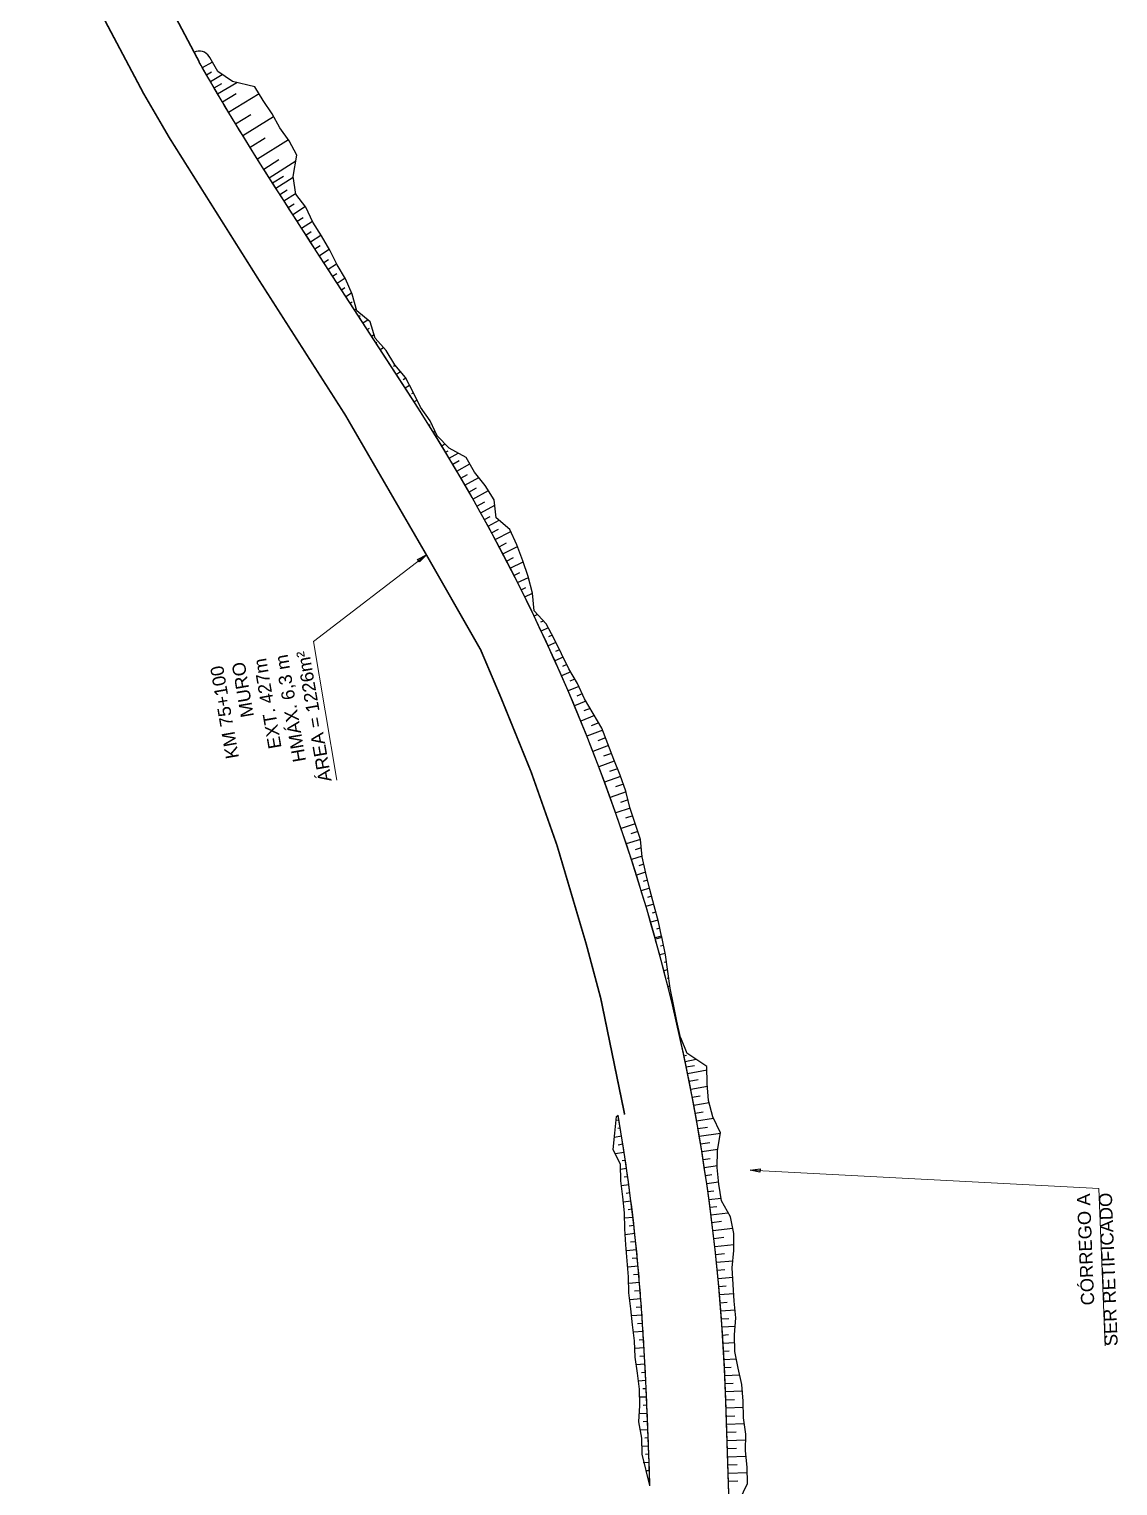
# Model space of a CAD drawing. Header units: metres. Extents: x 288738 to 324331, y 7399322 to 7465117.
# Drawn here: x 300391.8 to 300724.2, y 7444608.9 to 7445053.5 of the extents above; entities that cross this region are included whole.
import ezdxf

# ---------------------------------------------------------------- set-up
doc = ezdxf.new("R2010")
doc.units = ezdxf.units.M
doc.header["$LTSCALE"] = 10
for name, color, linetype in [('F-HZ-ATERRO-TALUDE', 110, 'Continuous'), ('F-HZ-MUROS', 210, 'Continuous'), ('F-HZ-PIANO-CORTE', 10, 'Continuous'), ('F-HZ-TALUDE', 2, 'Continuous')]:
    doc.layers.add(name, color=color, linetype=linetype)
doc.layers.add('U-HZ-TEXTO-MUROS', color=2, linetype='Continuous', lineweight=0)
doc.styles.add('ARIAL', font='arial.ttf')
doc.styles.add('DIM', font='arial.ttf', dxfattribs={"width": 0.8})
doc.dimstyles.new('U-1_2000', dxfattribs={"dimscale": 2, "dimtxt": 1.5, "dimasz": 0.75, "dimexe": 0.75, "dimexo": 0.75, "dimgap": 0.25, "dimtad": 1, "dimzin": 4, "dimtxsty": 'DIM', "dimblk": 'ARCHTICK', "dimcen": 0.7, "dimdle": 0.75, "dimclrd": 256, "dimclre": 256, "dimclrt": 256, "dimaunit": 1, "dimadec": 3, "dimazin": 2, "dimtfac": 1, "dimtofl": 0, "dimtmove": 0, "dimatfit": 3, "dimldrblk": 'CLOSEDBLANK', "dimfxl": 0, "dimtolj": 1, "dimtzin": 0, "dimlwd": -1, "dimlwe": -1, "dimarcsym": 0})

# ---------------------------------------------------------------- blocks, each defined once
blk = doc.blocks.new('_ArchTick')
at = {"color": 0, "linetype": 'ByBlock', "const_width": 0.15}
blk.add_lwpolyline([(-0.5, -0.5), (0.5, 0.5)], dxfattribs=at)

msp = doc.modelspace()

# ---------------------------------------------------------------- linework, layer by layer
at = {"layer": 'F-HZ-ATERRO-TALUDE', "linetype": 'Continuous', "lineweight": -3}
for p, q in [((300444.738, 7445041.726), (300447.739, 7445043.438)), ((300445.987, 7445039.544), (300447.478, 7445040.403)), ((300447.16, 7445037.52), (300450.766, 7445039.616)), ((300448.316, 7445035.539), (300450.604, 7445036.879)), ((300449.35, 7445033.779), (300455.191, 7445037.225)), ((300450.817, 7445031.303), (300454.99, 7445033.788)), ((300452.688, 7445028.18), (300462.017, 7445033.797)), ((300454.86, 7445024.592), (300459.54, 7445027.442)), ((300457.047, 7445021.02), (300466.447, 7445026.807)), ((300459.27, 7445017.424), (300463.877, 7445020.289)), ((300461.503, 7445013.847), (300470.959, 7445019.777)), ((300463.43, 7445010.788), (300468.049, 7445013.704)), ((300465.124, 7445008.111), (300473.219, 7445013.249)), ((300466.131, 7445006.526), (300469.475, 7445008.653)), ((300467.151, 7445004.922), (300472.465, 7445008.313)), ((300468.383, 7445002.998), (300470.602, 7445004.418)), ((300469.613, 7445001.076), (300473.179, 7445003.364)), ((300470.947, 7444999.001), (300472.774, 7445000.176)), ((300472.295, 7444996.905), (300476.161, 7444999.398)), ((300473.64, 7444994.822), (300475.451, 7444995.992)), ((300474.984, 7444992.742), (300478.302, 7444994.888)), ((300476.343, 7444990.645), (300477.969, 7444991.698)), ((300477.703, 7444988.545), (300480.925, 7444990.634)), ((300479.062, 7444986.45), (300480.623, 7444987.462)), ((300480.421, 7444984.355), (300483.433, 7444986.309)), ((300481.774, 7444982.269), (300483.174, 7444983.177)), ((300483.127, 7444980.185), (300485.698, 7444981.852)), ((300484.485, 7444978.091), (300485.726, 7444978.895)), ((300485.845, 7444975.995), (300488.26, 7444977.56)), ((300487.186, 7444973.929), (300488.225, 7444974.602)), ((300488.524, 7444971.867), (300490.222, 7444972.965)), ((300489.836, 7444969.845), (300490.41, 7444970.215)), ((300491.143, 7444967.831), (300491.702, 7444968.191)), ((300492.444, 7444965.825), (300492.869, 7444966.098)), ((300493.743, 7444963.823), (300495.207, 7444964.761)), ((300495.048, 7444961.812), (300495.713, 7444962.237)), ((300496.359, 7444959.793), (300497.108, 7444960.271)), ((300497.686, 7444957.747), (300498.015, 7444957.956)), ((300499.027, 7444955.68), (300500.014, 7444956.304)), ((300513.898, 7444932.606), (300514.289, 7444932.841)), ((300515.208, 7444930.499), (300515.702, 7444930.793)), ((300516.502, 7444928.405), (300516.741, 7444928.545)), ((300517.765, 7444926.336), (300518.732, 7444926.903)), ((300518.982, 7444924.332), (300519.791, 7444924.803)), ((300520.074, 7444922.509), (300522.797, 7444924.082)), ((300521.161, 7444920.692), (300523.078, 7444921.791)), ((300522.396, 7444918.594), (300526.357, 7444920.846)), ((300523.653, 7444916.452), (300525.623, 7444917.562)), ((300524.881, 7444914.327), (300529.097, 7444916.682)), ((300526.102, 7444912.207), (300528.381, 7444913.469)), ((300527.319, 7444910.062), (300532.041, 7444912.651)), ((300528.535, 7444907.908), (300530.947, 7444909.218)), ((300529.681, 7444905.849), (300533.973, 7444908.157)), ((300530.799, 7444903.828), (300532.531, 7444904.751)), ((300531.912, 7444901.798), (300535.323, 7444903.598)), ((300533.014, 7444899.766), (300535.113, 7444900.863)), ((300534.13, 7444897.695), (300538.86, 7444900.144)), ((300535.291, 7444895.51), (300537.583, 7444896.685)), ((300536.447, 7444893.324), (300540.865, 7444895.565)), ((300537.586, 7444891.135), (300539.673, 7444892.183)), ((300538.722, 7444888.943), (300542.645, 7444890.893)), ((300539.841, 7444886.748), (300541.654, 7444887.64)), ((300540.958, 7444884.553), (300544.271, 7444886.165)), ((300542.045, 7444882.372), (300543.47, 7444883.058)), ((300543.135, 7444880.188), (300545.516, 7444881.323)), ((300591.719, 7444740.164), (300592.537, 7444740.326)), ((300592.078, 7444738.449), (300595.438, 7444739.106)), ((300592.434, 7444736.745), (300594.977, 7444737.234)), ((300592.84, 7444734.763), (300598.766, 7444735.883)), ((300593.319, 7444732.37), (300596.062, 7444732.876)), ((300593.794, 7444729.965), (300598.893, 7444730.886)), ((300594.258, 7444727.542), (300596.673, 7444727.968)), ((300594.717, 7444725.116), (300599.391, 7444725.919)), ((300571.878, 7444720.547), (300570.977, 7444720.393)), ((300595.161, 7444722.686), (300597.595, 7444723.094)), ((300595.598, 7444720.271), (300600.743, 7444721.113)), ((300572.293, 7444718.081), (300571.52, 7444717.953)), ((300596.005, 7444717.929), (300598.911, 7444718.392)), ((300596.411, 7444715.592), (300602.863, 7444716.594)), ((300572.698, 7444715.614), (300570.505, 7444715.259)), ((300573.092, 7444713.146), (300571.673, 7444712.922)), ((300596.794, 7444713.269), (300599.627, 7444713.698)), ((300597.177, 7444710.941), (300602.057, 7444711.659)), ((300573.475, 7444710.675), (300570.759, 7444710.26)), ((300573.848, 7444708.203), (300572.863, 7444708.057)), ((300597.556, 7444708.534), (300599.758, 7444708.849)), ((300574.209, 7444705.729), (300572.375, 7444705.465)), ((300574.561, 7444703.254), (300573.497, 7444703.106)), ((300597.934, 7444706.112), (300601.917, 7444706.665)), ((300598.3, 7444703.664), (300600.182, 7444703.918)), ((300574.9, 7444700.777), (300572.647, 7444700.473)), ((300575.231, 7444698.299), (300574.093, 7444698.15)), ((300598.662, 7444701.209), (300602.269, 7444701.68)), ((300599.009, 7444698.75), (300600.814, 7444698.978)), ((300575.548, 7444695.82), (300573.24, 7444695.528)), ((300599.35, 7444696.291), (300603.031, 7444696.74)), ((300599.662, 7444693.946), (300601.808, 7444694.2)), ((300576.153, 7444690.856), (300573.612, 7444690.558)), ((300575.858, 7444693.339), (300574.686, 7444693.196)), ((300599.957, 7444691.672), (300605.166, 7444692.267)), ((300600.253, 7444689.331), (300603.177, 7444689.653)), ((300576.715, 7444685.888), (300573.757, 7444685.567)), ((300576.442, 7444688.373), (300575.036, 7444688.214)), ((300600.549, 7444686.888), (300606.638, 7444687.534)), ((300577.234, 7444680.915), (300574.14, 7444680.606)), ((300576.983, 7444683.402), (300575.455, 7444683.243)), ((300600.838, 7444684.446), (300603.916, 7444684.759)), ((300601.113, 7444681.999), (300606.982, 7444682.573)), ((300577.711, 7444675.938), (300574.582, 7444675.652)), ((300577.48, 7444678.427), (300575.923, 7444678.278)), ((300601.382, 7444679.558), (300604.144, 7444679.817)), ((300601.633, 7444677.14), (300606.638, 7444677.591)), ((300577.936, 7444673.448), (300576.366, 7444673.311)), ((300601.882, 7444674.711), (300604.158, 7444674.908)), ((300602.117, 7444672.239), (300606.602, 7444672.61)), ((300578.147, 7444670.957), (300574.875, 7444670.683)), ((300578.354, 7444668.466), (300576.64, 7444668.329)), ((300602.351, 7444669.766), (300604.559, 7444669.94)), ((300602.565, 7444667.29), (300606.909, 7444667.619)), ((300578.546, 7444665.973), (300575.202, 7444665.718)), ((300578.735, 7444663.48), (300577.126, 7444663.363)), ((300602.778, 7444664.814), (300604.917, 7444664.969)), ((300602.971, 7444662.336), (300607.322, 7444662.638)), ((300578.91, 7444660.986), (300575.768, 7444660.767)), ((300579.083, 7444658.492), (300577.547, 7444658.39)), ((300603.164, 7444659.859), (300605.377, 7444660.005)), ((300579.243, 7444655.997), (300576.317, 7444655.812)), ((300603.335, 7444657.404), (300607.385, 7444657.661)), ((300603.505, 7444654.946), (300605.343, 7444655.058)), ((300579.546, 7444651.007), (300576.748, 7444650.845)), ((300579.4, 7444653.502), (300578.015, 7444653.418)), ((300603.658, 7444652.465), (300607.193, 7444652.67)), ((300603.809, 7444649.98), (300605.516, 7444650.075)), ((300579.823, 7444646.014), (300577.174, 7444645.874)), ((300579.69, 7444648.511), (300578.271, 7444648.432)), ((300603.94, 7444647.519), (300607.685, 7444647.718)), ((300604.069, 7444645.061), (300606.134, 7444645.166)), ((300580.075, 7444641.021), (300577.833, 7444640.912)), ((300579.954, 7444643.518), (300578.731, 7444643.456)), ((300604.18, 7444642.604), (300608.716, 7444642.825)), ((300580.307, 7444636.026), (300578.193, 7444635.932)), ((300580.196, 7444638.524), (300579.177, 7444638.476)), ((300604.288, 7444640.148), (300606.761, 7444640.264)), ((300604.38, 7444637.669), (300609.538, 7444637.901)), ((300580.418, 7444633.529), (300579.321, 7444633.482)), ((300604.468, 7444635.183), (300607.124, 7444635.298)), ((300604.55, 7444632.696), (300609.849, 7444632.915)), ((300580.521, 7444631.031), (300578.071, 7444630.93)), ((300580.623, 7444628.533), (300579.275, 7444628.479)), ((300604.631, 7444630.207), (300607.245, 7444630.311)), ((300604.711, 7444627.728), (300610.14, 7444627.937)), ((300580.719, 7444626.035), (300578.376, 7444625.945)), ((300580.814, 7444623.536), (300579.816, 7444623.5)), ((300604.791, 7444625.253), (300607.659, 7444625.36)), ((300604.871, 7444622.771), (300610.584, 7444622.978)), ((300580.904, 7444621.038), (300578.887, 7444620.966)), ((300580.993, 7444618.54), (300579.978, 7444618.504)), ((300604.952, 7444620.284), (300607.722, 7444620.382)), ((300581.078, 7444616.041), (300579.229, 7444615.978)), ((300605.032, 7444617.797), (300610.64, 7444617.99)), ((300605.113, 7444615.309), (300608.011, 7444615.407)), ((300581.163, 7444613.543), (300580.326, 7444613.515)), ((300605.193, 7444612.816), (300611.053, 7444613.01)), ((300605.274, 7444610.32), (300608.203, 7444610.416))]:
    msp.add_line(p, q, dxfattribs=at)
at = {"layer": 'F-HZ-MUROS', "linetype": 'Continuous', "lineweight": -3, "const_width": 0.5}
msp.add_lwpolyline([(300443.788, 7445043.421), (300427.852, 7445073.521), (300410.165, 7445112.851), (300405.506, 7445124.672)], dxfattribs=at)
at = {"layer": 'F-HZ-MUROS', "linetype": 'Continuous', "lineweight": -3}
msp.add_lwpolyline([(300573.623, 7444722.229, 0.5, 0.5, 0), (300566.328, 7444757.675, 0.5, 0.5, 0), (300561.856, 7444774.385, 0.5, 0.5, 0), (300552.959, 7444804.42, 0.5, 0.5, 0), (300545.054, 7444826.823, 0.5, 0.5, 0), (300535.871, 7444849.427, 0.5, 0.5, 0), (300529.673, 7444864.042, 0.5, 0.5, 0), (300513.083, 7444893.076, 0.5, 0.5, 0), (300488.336, 7444935.721, 0.5, 0.5, 0), (300461.493, 7444977.671, 0.5, 0.5, 0), (300434.659, 7445020.292, 0.5, 0.5, 0), (300426.788, 7445033.792, 0.5, 0.5, 0), (300410.32, 7445064.871, 0.5, 0.5, 0), (300392.079, 7445105.497, 0, 0, 0)], format="xyseb", dxfattribs=at)
at = {"layer": 'F-HZ-PIANO-CORTE'}
for p, q in [((300503.588, 7444950.82), (300503.088, 7444950.506)), ((300505.219, 7444948.888), (300503.948, 7444948.096)), ((300506.81, 7444946.93), (300506.059, 7444946.464)), ((300507.991, 7444944.717), (300506.67, 7444943.901)), ((300509.166, 7444942.502), (300508.598, 7444942.153)), ((300510.276, 7444940.247), (300509.386, 7444939.703)), ((300547.041, 7444874.787), (300545.995, 7444874.302)), ((300548.809, 7444872.842), (300547.941, 7444872.444)), ((300550.279, 7444870.755), (300548.139, 7444869.785)), ((300551.495, 7444868.549), (300550.346, 7444868.035)), ((300552.661, 7444866.32), (300550.246, 7444865.251)), ((300553.776, 7444864.068), (300552.531, 7444863.522)), ((300554.886, 7444861.812), (300552.315, 7444860.699)), ((300555.99, 7444859.553), (300554.662, 7444858.984)), ((300557.167, 7444857.324), (300554.346, 7444856.13)), ((300558.447, 7444855.135), (300556.896, 7444854.487)), ((300559.632, 7444852.905), (300556.338, 7444851.544)), ((300560.663, 7444850.61), (300558.991, 7444849.927)), ((300561.799, 7444848.357), (300558.292, 7444846.942)), ((300563.132, 7444846.18), (300561.192, 7444845.407)), ((300564.452, 7444843.994), (300560.207, 7444842.323)), ((300565.742, 7444841.793), (300563.445, 7444840.9)), ((300566.922, 7444839.547), (300562.084, 7444837.688)), ((300567.799, 7444837.183), (300565.402, 7444836.273)), ((300568.676, 7444834.819), (300563.921, 7444833.038)), ((300569.557, 7444832.457), (300567.19, 7444831.582)), ((300570.456, 7444830.102), (300565.72, 7444828.373)), ((300571.429, 7444827.773), (300569.015, 7444826.903)), ((300572.386, 7444825.437), (300567.479, 7444823.693)), ((300573.247, 7444823.067), (300570.794, 7444822.207)), ((300574.08, 7444820.687), (300569.2, 7444818.998)), ((300574.676, 7444818.227), (300572.358, 7444817.435)), ((300575.284, 7444815.772), (300570.881, 7444814.289)), ((300576.869, 7444810.99), (300572.522, 7444809.566)), ((300576.077, 7444813.381), (300573.889, 7444812.654)), ((300578.431, 7444806.2), (300574.124, 7444804.83)), ((300577.65, 7444808.595), (300575.486, 7444807.897)), ((300578.937, 7444801.085), (300575.685, 7444800.08)), ((300578.689, 7444803.642), (300576.797, 7444803.048)), ((300579.984, 7444796.15), (300577.206, 7444795.317)), ((300579.452, 7444798.614), (300577.949, 7444798.156)), ((300580.595, 7444793.711), (300579.271, 7444793.32)), ((300581.214, 7444791.276), (300578.688, 7444790.542)), ((300581.853, 7444788.847), (300580.632, 7444788.498)), ((300582.496, 7444786.421), (300580.13, 7444785.754)), ((300583.159, 7444784), (300581.996, 7444783.677)), ((300583.826, 7444781.58), (300581.531, 7444780.954)), ((300584.387, 7444779.132), (300583.301, 7444778.841)), ((300584.916, 7444776.677), (300582.895, 7444776.144)), ((300585, 7444776.27), (300583.005, 7444775.746)), ((300585.492, 7444773.807), (300584.578, 7444773.57)), ((300585.981, 7444771.344), (300584.322, 7444770.922)), ((300586.711, 7444766.361), (300585.599, 7444766.088)), ((300586.357, 7444768.854), (300585.659, 7444768.68)), ((300587.073, 7444763.872), (300586.646, 7444763.769)), ((300587.437, 7444761.386), (300586.835, 7444761.243)), ((300587.892, 7444758.923), (300587.664, 7444758.87)), ((300588.377, 7444756.467), (300588.031, 7444756.389)), ((300588.872, 7444754.015), (300588.742, 7444753.986)), ((300589.371, 7444751.564), (300589.186, 7444751.524)), ((300589.923, 7444749.125), (300589.835, 7444749.106)), ((300590.5, 7444746.692), (300590.301, 7444746.65))]:
    msp.add_line(p, q, dxfattribs=at)
at = {"layer": 'F-HZ-TALUDE'}
msp.add_lwpolyline([(300446.748, 7445045.097, 0.3942662), (300442.189, 7445046.442, -0.3132148)], format="xyb", dxfattribs=at)
at = {"layer": 'F-HZ-TALUDE', "linetype": 'Continuous', "lineweight": -3}
for points in [[(300500.853, 7444955.369), (300497.445, 7444959.168), (300495.92, 7444964.162), (300491.895, 7444967.548), (300490.394, 7444972.551), (300488.441, 7444977.26), (300485.85, 7444981.549), (300483.586, 7444986.044), (300481.087, 7444990.377), (300478.433, 7444994.6), (300476.339, 7444999.175), (300473.22, 7445003.078), (300472.443, 7445008.468), (300473.503, 7445014.995), (300471.246, 7445019.386), (300468.338, 7445023.354), (300465.984, 7445027.653), (300463.269, 7445031.715), (300460.759, 7445035.889), (300453.954, 7445037.522), (300449.386, 7445040.522), (300446.979, 7445044.785), (300446.748, 7445045.097)], [(300543.135, 7444880.188), (300540.861, 7444884.747), (300538.548, 7444889.285), (300536.197, 7444893.803), (300533.808, 7444898.301), (300531.381, 7444902.777), (300528.916, 7444907.232), (300526.414, 7444911.665), (300523.876, 7444916.073), (300521.304, 7444920.454), (300518.697, 7444924.808), (300516.057, 7444929.135), (300513.382, 7444933.435), (300510.674, 7444937.707), (300507.934, 7444941.953), (300480.587, 7444984.098), (300477.868, 7444988.29), (300475.155, 7444992.479), (300472.449, 7444996.666), (300469.755, 7445000.854), (300467.074, 7445005.043), (300464.409, 7445009.236), (300461.762, 7445013.433), (300459.137, 7445017.637), (300456.534, 7445021.849), (300453.958, 7445026.07), (300451.41, 7445030.302), (300448.894, 7445034.546), (300446.412, 7445038.803), (300443.965, 7445043.075), (300443.773, 7445043.412), (300443.773, 7445043.412)], [(300511.331, 7444938.106), (300509.088, 7444942.662), (300506.703, 7444947.129), (300503.415, 7444951.026)], [(300545.516, 7444881.323), (300544.216, 7444886.381), (300542.516, 7444891.26), (300540.669, 7444896.077), (300538.578, 7444900.778), (300534.414, 7444904.385), (300533.774, 7444909.861), (300531.06, 7444914.231), (300527.811, 7444918.288), (300525.284, 7444922.734), (300520.028, 7444925.583), (300516.362, 7444929.316), (300514.28, 7444933.973)], [(300606.111, 7444584.43), (300604.49, 7444634.553), (300604.311, 7444639.602), (300604.09, 7444644.656), (300603.825, 7444649.716), (300603.517, 7444654.78), (300603.165, 7444659.85), (300602.77, 7444664.923), (300602.33, 7444670.001), (300601.847, 7444675.081), (300601.319, 7444680.164), (300600.747, 7444685.248), (300600.132, 7444690.329), (300599.473, 7444695.404), (300598.77, 7444700.473), (300598.024, 7444705.535), (300597.235, 7444710.59), (300596.403, 7444715.637), (300595.528, 7444720.676), (300594.609, 7444725.707), (300593.648, 7444730.73), (300592.644, 7444735.743), (300591.597, 7444740.747), (300590.507, 7444745.742), (300589.375, 7444750.726), (300588.2, 7444755.7), (300586.983, 7444760.663), (300585.724, 7444765.614), (300584.422, 7444770.555), (300583.078, 7444775.483), (300582.895, 7444776.144), (300581.693, 7444780.399), (300580.265, 7444785.303), (300578.796, 7444790.193), (300577.285, 7444795.07), (300575.733, 7444799.934), (300574.139, 7444804.784), (300572.504, 7444809.619), (300570.829, 7444814.439), (300569.112, 7444819.244), (300567.354, 7444824.034), (300565.556, 7444828.809), (300563.717, 7444833.567), (300561.838, 7444838.308), (300559.918, 7444843.033), (300557.959, 7444847.741), (300555.96, 7444852.431), (300553.921, 7444857.104), (300551.842, 7444861.758), (300549.724, 7444866.394), (300547.567, 7444871.011), (300545.37, 7444875.609), (300543.135, 7444880.188)], [(300590.716, 7444745.785), (300589.535, 7444750.761), (300588.514, 7444755.771), (300587.524, 7444760.79), (300586.78, 7444765.873), (300586.056, 7444770.969), (300585.055, 7444776.002), (300584.916, 7444776.677), (300583.981, 7444781.021), (300582.617, 7444785.963), (300581.304, 7444790.921), (300580.039, 7444795.895), (300578.952, 7444800.928), (300578.446, 7444806.154), (300576.852, 7444811.043), (300575.233, 7444815.924), (300574.018, 7444820.945), (300572.261, 7444825.782), (300570.275, 7444830.535), (300568.476, 7444835.354), (300566.689, 7444840.178), (300564.057, 7444844.669), (300561.338, 7444849.11), (300559.233, 7444853.79), (300556.624, 7444858.253), (300554.375, 7444862.861), (300552.1, 7444867.453), (300549.621, 7444871.948), (300546.019, 7444875.912)], [(300608.645, 7444604.521), (300611.159, 7444609.613), (300611.003, 7444614.63), (300610.461, 7444619.644), (300610.647, 7444624.694), (300609.861, 7444629.718), (300609.841, 7444634.781), (300609.349, 7444639.835), (300608.284, 7444644.868), (300607.226, 7444649.903), (300607.166, 7444655.001), (300607.59, 7444660.143), (300607.044, 7444665.234), (300606.754, 7444670.352), (300606.41, 7444675.477), (300606.974, 7444680.7), (300606.997, 7444685.893), (300605.883, 7444690.973), (300603.179, 7444695.851), (300602.331, 7444700.933), (300601.907, 7444706.071), (300601.997, 7444711.288), (300602.871, 7444716.642), (300600.558, 7444721.502), (300599.235, 7444726.508), (300598.832, 7444731.672), (300598.75, 7444736.907), (300592.649, 7444740.957)], [(300581.314, 7444608.941), (300581.311, 7444609.042), (300578.955, 7444618.544), (300578.817, 7444623.517), (300577.921, 7444628.455), (300578.223, 7444633.433), (300578.164, 7444638.391), (300577.518, 7444643.314), (300576.857, 7444648.227), (300576.652, 7444653.156), (300576.034, 7444658.052), (300575.555, 7444662.948), (300574.933, 7444667.824), (300574.833, 7444672.735), (300574.412, 7444677.613), (300573.969, 7444682.483), (300573.634, 7444687.364), (300573.6, 7444692.285), (300573.06, 7444697.15), (300572.456, 7444702.008), (300572.34, 7444706.939), (300570.141, 7444711.556), (300570.635, 7444716.59), (300571.089, 7444721.639)], [(300581.314, 7444608.941), (300581.16, 7444613.633), (300580.991, 7444618.615), (300580.812, 7444623.591), (300580.622, 7444628.562), (300580.418, 7444633.526), (300580.198, 7444638.485), (300579.959, 7444643.438), (300579.697, 7444648.384), (300579.412, 7444653.323), (300579.1, 7444658.255), (300578.758, 7444663.181), (300578.384, 7444668.098), (300577.976, 7444673.008), (300577.532, 7444677.909), (300577.047, 7444682.801), (300576.522, 7444687.687), (300575.954, 7444692.569), (300575.345, 7444697.446), (300574.695, 7444702.317), (300574.002, 7444707.183), (300573.268, 7444712.042), (300572.493, 7444716.895), (300571.676, 7444721.741), (300571.633, 7444721.986)]]:
    msp.add_lwpolyline(points, dxfattribs=at)
for points in [[(300606.218, 7444581.145), (300604.467, 7444635.283, 0.1366551), (300508.586, 7444940.948), (300479.571, 7444985.664), (300478.375, 7444987.508), (300477.179, 7444989.352), (300475.985, 7444991.196), (300474.792, 7444993.039), (300473.601, 7444994.881), (300472.412, 7444996.724), (300471.225, 7444998.567), (300470.041, 7445000.407), (300468.859, 7445002.25), (300467.68, 7445004.094), (300466.503, 7445005.937), (300465.33, 7445007.782), (300464.16, 7445009.628), (300462.994, 7445011.474), (300461.832, 7445013.322), (300460.674, 7445015.17), (300459.519, 7445017.021), (300458.37, 7445018.872), (300457.225, 7445020.725), (300456.085, 7445022.58), (300454.95, 7445024.437), (300453.821, 7445026.296), (300452.697, 7445028.157), (300451.579, 7445030.02), (300450.467, 7445031.885), (300449.361, 7445033.753), (300448.261, 7445035.623), (300447.168, 7445037.496), (300446.082, 7445039.372), (300445.001, 7445041.255, -0.0010388), (300443.773, 7445043.412, -0.0010388)], [(300581.314, 7444608.941, 0.0000809), (300581.191, 7444612.724, 0.0004558), (300581.011, 7444618.036, 0.0009116), (300580.688, 7444626.882, 0.0011395), (300580.401, 7444633.942, 0.0015948), (300580.01, 7444642.402, 0.0018222), (300579.619, 7444649.786, 0.0022757), (300579.113, 7444658.058, 0.0025015), (300578.581, 7444665.561, 0.0029501), (300577.915, 7444673.706, 0.0031724), (300577.205, 7444681.255, 0.0179175), (300571.619, 7444722.072)]]:
    msp.add_lwpolyline(points, format="xyb", dxfattribs=at)
at = {"layer": 'F-HZ-TALUDE'}
for points in [[(300503.415, 7444951.026), (300500.853, 7444955.369)], [(300514.28, 7444933.973), (300511.331, 7444938.106)], [(300546.019, 7444875.912), (300545.516, 7444881.323)], [(300590.716, 7444745.785), (300592.649, 7444740.957)], [(300571.089, 7444721.639), (300571.614, 7444722.091)]]:
    msp.add_lwpolyline(points, dxfattribs=at)

# ---------------------------------------------------------------- texts
at = {"layer": 'U-HZ-TEXTO-MUROS', "linetype": 'Continuous', "lineweight": -3, "char_height": 4, "style": 'ARIAL'}
for s, insert, attachment_point, rotation in [('KM 75+100\\PMURO \\PEXT.^I427m\\PHMÁX. 6,3 m\\PÁREA = 1226m²', (300477.336, 7444864.035), 9, 99.82138), ('CÓRREGO A \\PSER RETIFICADO', (300711.664, 7444698.028), 3, 92.22362)]:
    msp.add_mtext(s, dxfattribs=dict(at, insert=insert, attachment_point=attachment_point, rotation=rotation))

# ---------------------------------------------------------------- leaders
at = {"layer": 'U-HZ-TEXTO-MUROS', "linetype": 'Continuous', "lineweight": -3}
for points in [[(300513.083, 7444893.076), (300478.62, 7444866.604), (300485.743, 7444824.271)], [(300611.924, 7444705.28), (300718.331, 7444699.651), (300720.336, 7444651.683)]]:
    msp.add_leader(points, dimstyle='U-1_2000', override={"dimscale": 1, "dimasz": 3}, dxfattribs=at)

doc.saveas('drawing.dxf')
